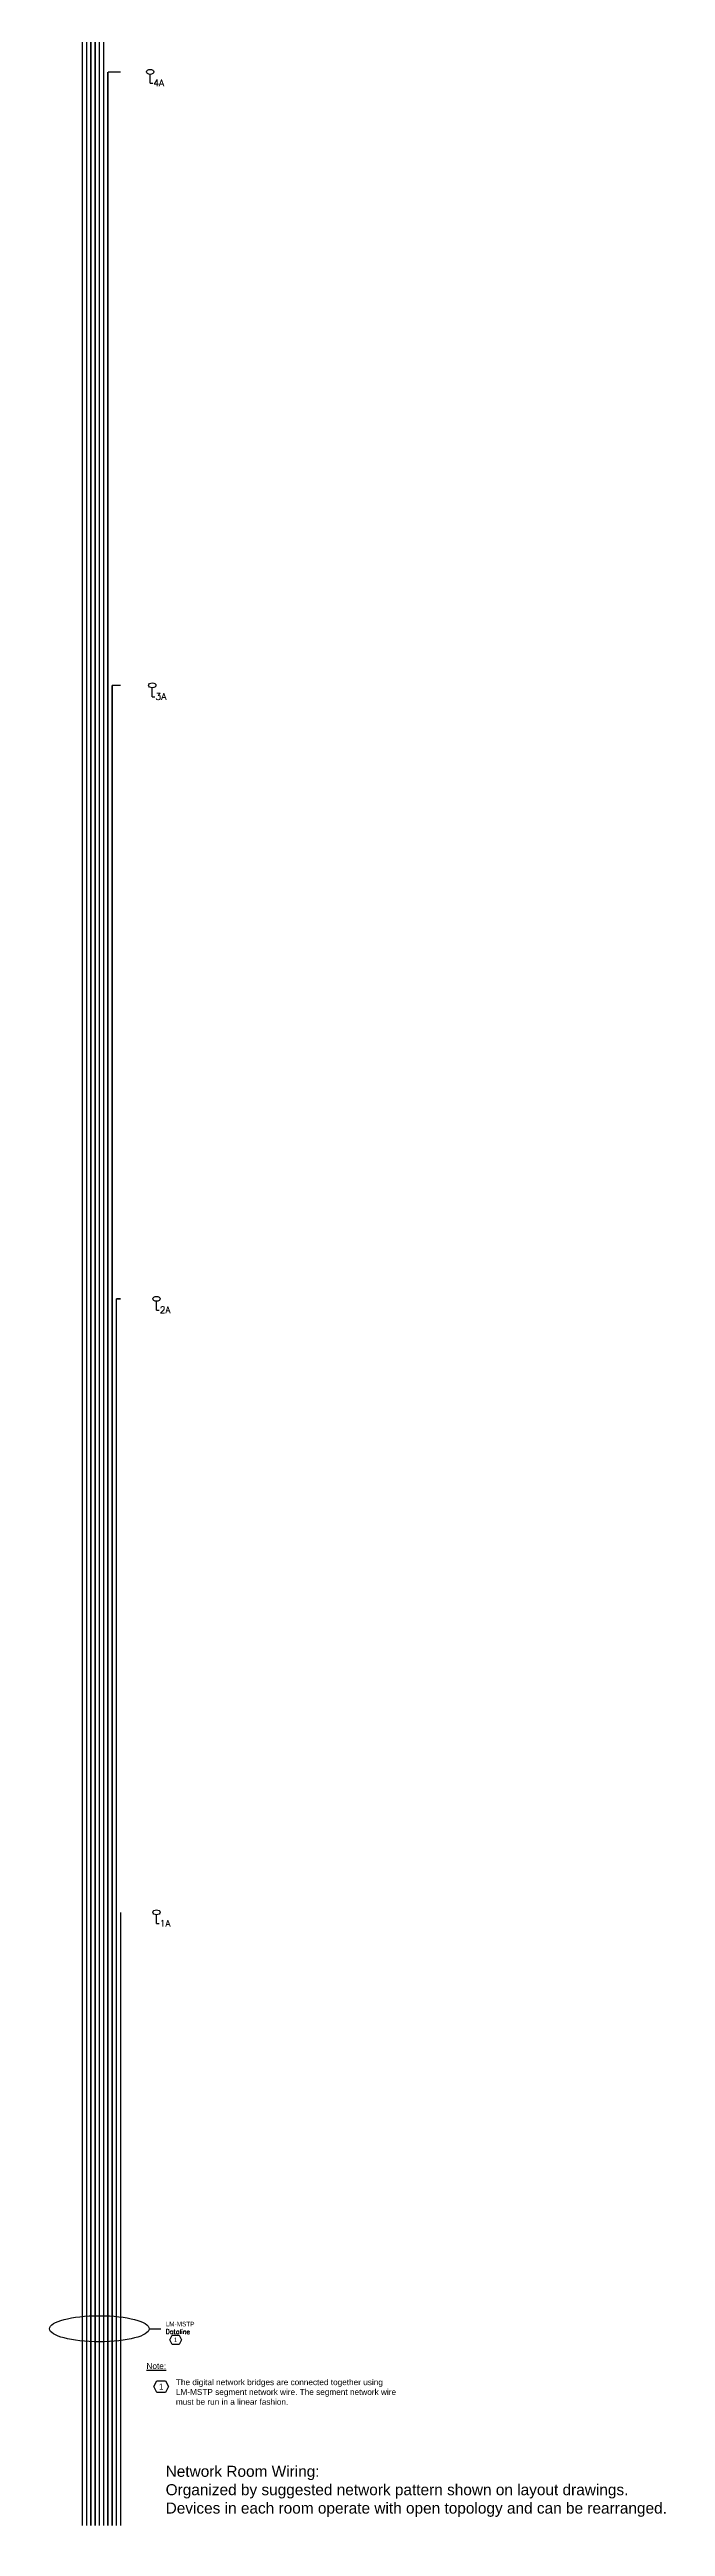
# Model space of a CAD drawing. Header units: inches. Extents: x -233 to 23, y -182 to 484.
# Drawn here: x -2.1 to 23, y 233.8 to 334.7 of the extents above; entities that cross this region are included whole.
import ezdxf
from ezdxf.enums import TextEntityAlignment as Align

# ---------------------------------------------------------------- set-up
doc = ezdxf.new("R2010")
doc.units = ezdxf.units.IN
doc.header["$MEASUREMENT"] = 0
doc.linetypes.add('DASHED', pattern=[0.75, 0.5, -0.25])
doc.linetypes.add('HIDDEN', pattern=[0.375, 0.25, -0.125])
doc.layers.add('_WS_MSTP', color=160, linetype='HIDDEN')
doc.styles.get("Standard").update_dxf_attribs({"font": 'arial.ttf'})
doc.styles.add('WS8th', font='complex.shx', dxfattribs={"height": 0.1875})

# ---------------------------------------------------------------- blocks, each defined once
blk = doc.blocks.new('_1')
at = {"linetype": 'Continuous'}
for p, q in [((-0.25, 0.2), (-0.15, 0.4)), ((-0.15, 0), (-0.25, 0.2)), ((-0.15, 0.4), (0.15, 0.4)), ((0.15, 0), (-0.15, 0)), ((0.15, 0.4), (0.25, 0.2)), ((0.25, 0.2), (0.15, 0))]:
    blk.add_line(p, q, dxfattribs=at)
blk.add_text('1', height=0.2).set_placement((0, 0.1), align=Align.CENTER)

msp = doc.modelspace()

# ---------------------------------------------------------------- linework, layer by layer
at = {"linetype": 'Continuous'}
for p, q in [((1.989, 241.81814), (2.46543, 241.81814)), ((2.1772, 239.45909), (2.2972, 239.69909)), ((2.2972, 239.21909), (2.1772, 239.45909)), ((2.2972, 239.69909), (2.6572, 239.69909)), ((2.6572, 239.69909), (2.7772, 239.45909)), ((2.7772, 239.45909), (2.6572, 239.21909)), ((2.6572, 239.21909), (2.2972, 239.21909))]:
    msp.add_line(p, q, dxfattribs=at)
msp.add_ellipse((-0.04456, 241.81824), major_axis=(2.03356, -0.0001), ratio=0.260882139, dxfattribs=at)
at = {"layer": '_WS_MSTP', "color": 7, "linetype": 'Continuous'}
for p, q in [((2.02503, 333.32915), (2.02503, 333.69028)), ((2.02503, 333.32915), (2.13481, 333.32915)), ((2.11183, 308.32915), (2.11183, 308.69028)), ((2.11183, 308.32915), (2.22161, 308.32915)), ((2.28543, 283.32915), (2.28543, 283.69028)), ((2.28543, 283.32915), (2.39521, 283.32915)), ((2.28543, 258.32915), (2.28543, 258.69028)), ((2.28543, 258.32915), (2.39521, 258.32915))]:
    msp.add_line(p, q, dxfattribs=at)
at = {"layer": '_WS_MSTP', "color": 7, "linetype": 'DASHED', "const_width": 0.06}
for points in [[(-0.73896, 333.79006), (-0.73896, 358.79006)], [(-0.56536, 333.79006), (-0.56536, 358.79006)], [(-0.39176, 333.79006), (-0.39176, 358.79006)], [(-0.21816, 333.79006), (-0.21816, 358.79006)], [(-0.04456, 333.79006), (-0.04456, 358.79006)], [(0.12904, 333.79006), (0.12904, 358.79006)], [(-0.73896, 308.79006), (-0.73896, 333.79006)], [(-0.56536, 308.79006), (-0.56536, 333.79006)], [(-0.39176, 308.79006), (-0.39176, 333.79006)], [(-0.21816, 308.79006), (-0.21816, 333.79006)], [(-0.04456, 308.79006), (-0.04456, 333.79006)], [(0.12904, 308.79006), (0.12904, 333.79006)], [(0.30264, 308.79006), (0.30264, 333.79006)], [(0.30264, 333.79006), (0.82344, 333.79006)], [(-0.73896, 283.79006), (-0.73896, 308.79006)], [(-0.56536, 283.79006), (-0.56536, 308.79006)], [(-0.39176, 283.79006), (-0.39176, 308.79006)], [(-0.21816, 283.79006), (-0.21816, 308.79006)], [(-0.04456, 283.79006), (-0.04456, 308.79006)], [(0.12904, 283.79006), (0.12904, 308.79006)], [(0.30264, 283.79006), (0.30264, 308.79006)], [(0.47624, 283.79006), (0.47624, 308.79006)], [(0.47624, 308.79006), (0.82344, 308.79006)], [(-0.73896, 258.79006), (-0.73896, 283.79006)], [(-0.56536, 258.79006), (-0.56536, 283.79006)], [(-0.39176, 258.79006), (-0.39176, 283.79006)], [(-0.21816, 258.79006), (-0.21816, 283.79006)], [(-0.04456, 258.79006), (-0.04456, 283.79006)], [(0.12904, 258.79006), (0.12904, 283.79006)], [(0.30264, 258.79006), (0.30264, 283.79006)], [(0.47624, 258.79006), (0.47624, 283.79006)], [(0.64984, 258.79006), (0.64984, 283.79006)], [(0.64984, 283.79006), (0.82344, 283.79006)], [(-0.73896, 233.79006), (-0.73896, 258.79006)], [(-0.56536, 233.79006), (-0.56536, 258.79006)], [(-0.39176, 233.79006), (-0.39176, 258.79006)], [(-0.21816, 233.79006), (-0.21816, 258.79006)], [(-0.04456, 233.79006), (-0.04456, 258.79006)], [(0.12904, 233.79006), (0.12904, 258.79006)], [(0.30264, 233.79006), (0.30264, 258.79006)], [(0.47624, 233.79006), (0.47624, 258.79006)], [(0.64984, 233.79006), (0.64984, 258.79006)], [(0.82344, 233.79006), (0.82344, 258.79006)]]:
    msp.add_lwpolyline(points, dxfattribs=at)
at = {"layer": '_WS_MSTP', "color": 7, "linetype": 'Continuous'}
for centre in [(2.02669, 333.79006), (2.11349, 308.79006), (2.28709, 283.79006), (2.28709, 258.79006)]:
    msp.add_ellipse(centre, major_axis=(0.15129, 0), ratio=0.659604563, dxfattribs=at)

# ---------------------------------------------------------------- block references
at = {"linetype": 'Continuous', "xscale": 0.9359999999999999, "yscale": 0.9359999999999999, "zscale": 0.9359999999999999}
msp.add_blockref('_1', (3.0678, 241.17776), dxfattribs=at)

# ---------------------------------------------------------------- texts
msp.add_text('%%UNote:', height=0.24).set_placement((1.8772, 240.17909))
msp.add_text('1', height=0.24).set_placement((2.4772, 239.33909), align=Align.CENTER)
at = {"insert": (2.66026, 242.10775), "char_height": 0.1872, "width": 2.9918854, "attachment_point": 1, "rotation": 359.6047077}
msp.add_mtext('LM-MSTP \\P{\\Fromand|c0;Dataline}', dxfattribs=at)
at = {"insert": (3.0772, 239.75909), "char_height": 0.24, "width": 9.2357068, "attachment_point": 1}
msp.add_mtext('The digital network bridges are connected together using LM-MSTP segment network wire. The segment network wire must be run in a linear fashion.', dxfattribs=at)
at = {"insert": (2.6592, 236.23283), "char_height": 0.449284, "attachment_point": 1}
msp.add_mtext_dynamic_manual_height_columns('Network Room Wiring:\\POrganized by suggested network pattern shown on layout drawings.\\PDevices in each room operate with open topology and can be rearranged.', width=26.7906867, gutter_width=1, heights=[0], dxfattribs=at)
at = {"layer": '_WS_MSTP', "color": 7, "linetype": 'Continuous', "char_height": 0.270669, "attachment_point": 1, "style": 'WS8th'}
for s, insert in [('4A', (2.15747, 333.47445)), ('3A', (2.24427, 308.47445)), ('2A', (2.41787, 283.47445)), ('1A', (2.41787, 258.47445))]:
    msp.add_mtext_dynamic_manual_height_columns(s, width=100.2027733, gutter_width=0.9375, heights=[0], dxfattribs=dict(at, insert=insert))

doc.saveas('drawing.dxf')
